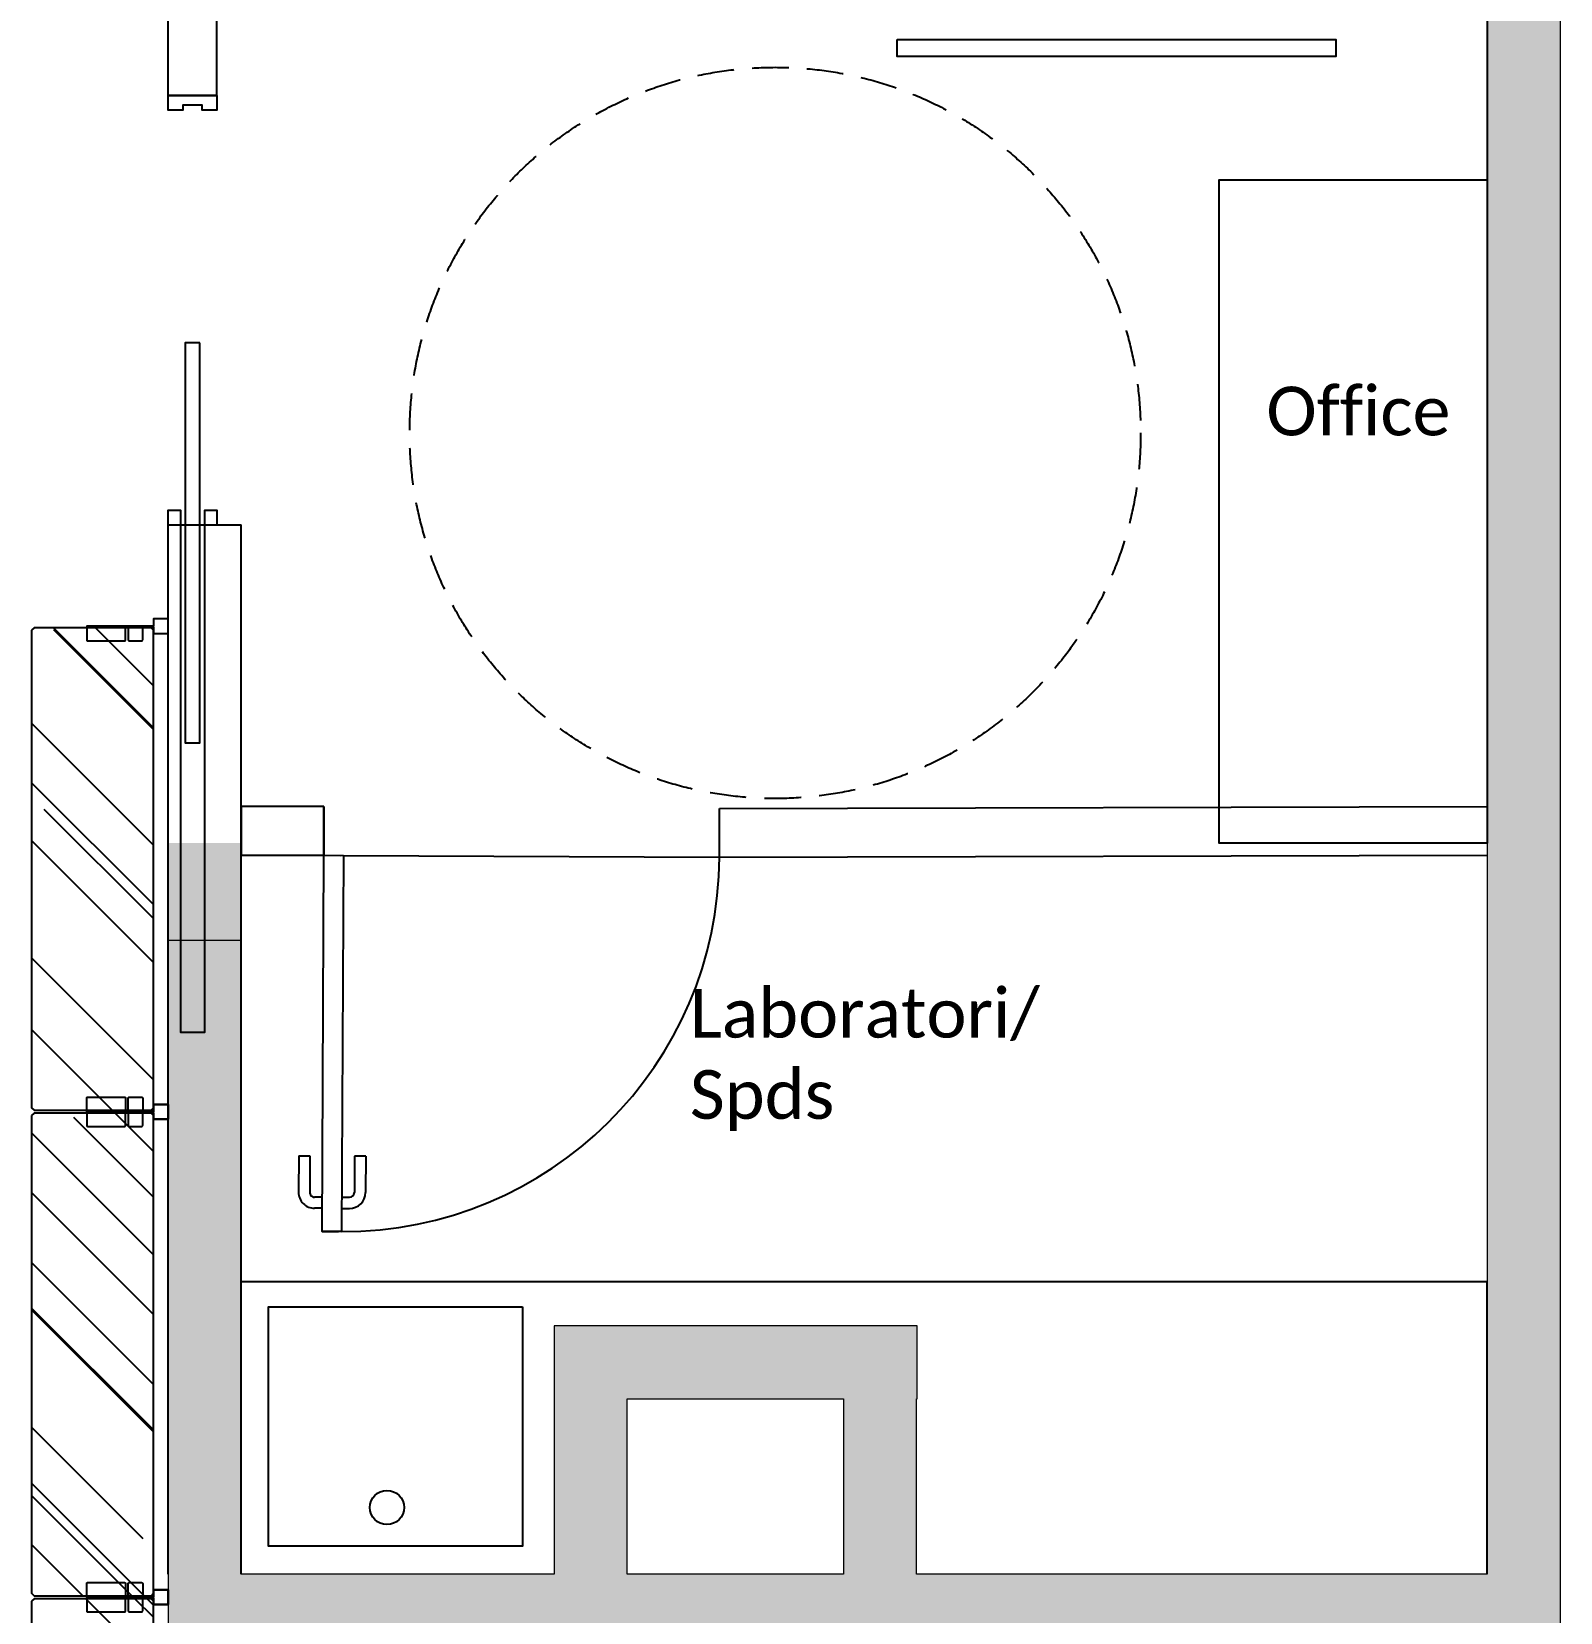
# Model space of a CAD drawing. Header units: metres. Extents: x 5207 to 27817, y 2812 to 34571.
# Drawn here: x 19227 to 22364, y 14688 to 17930 of the extents above; entities that cross this region are included whole.
import ezdxf

# ---------------------------------------------------------------- set-up
doc = ezdxf.new("R2010")
doc.units = ezdxf.units.M
doc.linetypes.add('000-BUILDING-GRID$0$BASE$0$HIDDEN', pattern=[0.375, 0.25, -0.125])
doc.linetypes.add('CONTINUA', pattern=[0])
doc.layers.add('0001 Bloques Estándar concep', color=7, linetype='Continuous', true_color=0x013e84)
doc.layers.add('3201_Baixa distribució', color=7, linetype='CONTINUA', lineweight=18)
doc.layers.add('_Co TEXTO', color=7, linetype='Continuous', lineweight=13)
for name, color, linetype in [('_Co FALSO TECHO', 252, 'Continuous'), ('_Co MUEBLE CONCEP', 5, 'Continuous'), ('_Co MUROS', 1, 'Continuous'), ('_Co PUERTAS', 70, 'Continuous'), ('_Co SOMBREADOS', 8, 'Continuous'), ('_Co TABIQUERIA', 3, 'Continuous')]:
    doc.layers.add(name, color=color, linetype=linetype)

# ---------------------------------------------------------------- blocks, each defined once
blk = doc.blocks.new('Visio Poste Visto Ancho 990 Alto 3000mm con 6 est vidrio 30x30 planta')
at = {"layer": '0001 Bloques Estándar concep', "ltscale": 10}
h = blk.add_hatch(dxfattribs=at)
h.set_pattern_fill('AR-RROOF', color=256, scale=10, angle=45, style=0)
h.set_pattern_definition([(45, (0, 54), (215.526, 574.736), [3810, -508, 1270, -254]), (45, (149.07, 382.68), (-418.48, 59.27), [762, -83.82, 1524, -190.5]), (45, (-62.86, 296.47), (813.611, 1054.282), [2032, -355.6, 1016, -254])])
h.paths.add_polyline_path([(23, -280), (1003, -280), (1008, -275), (1008, -35), (1003, -30), (23, -30), (18, -35), (18, -275)])
at = {"layer": '0001 Bloques Estándar concep', "ltscale": 50}
for points in [[(45, -89, 0.414214), (43, -87), (17, -87), (17, -82), (43, -82, 0.414214), (45, -80), (45, -54, 0.414214), (43, -52), (17, -52), (17, -30), (30, -30), (30, 0), (0, 0), (0, -30), (15, -30), (15, -167), (43, -167, 0.414214), (45, -165)], [(981, -89, -0.414214), (983, -87), (1009, -87), (1009, -82), (983, -82, -0.414214), (981, -80), (981, -54, -0.414214), (983, -52), (1009, -52), (1009, -30), (996, -30), (996, 0), (1026, 0), (1026, -30), (1011, -30), (1011, -167), (983, -167, -0.414214), (981, -165)]]:
    blk.add_lwpolyline(points, format="xyb", close=True, dxfattribs=at)
at = {"layer": '0001 Bloques Estándar concep', "ltscale": 10}
blk.add_lwpolyline([(23, -280), (1003, -280), (1008, -275), (1008, -35), (1003, -30), (23, -30), (18, -35), (18, -275)], close=True, dxfattribs=at)
blk = doc.blocks.new('*U191')
at = {"rotation": 270}
blk.add_blockref('Visio Poste Visto Ancho 990 Alto 3000mm con 6 est vidrio 30x30 planta', (335.7, 802.4), dxfattribs=at)
blk = doc.blocks.new('*U192')
at = {"layer": '_Co TABIQUERIA', "color": 0, "linetype": 'ByBlock', "lineweight": -2, "transparency": 16777216}
for p in [(0, 3984), (0, 2988), (0, 1992), (0, 996), (0, 0)]:
    blk.add_blockref('*U191', p, dxfattribs=at)
blk = doc.blocks.new('*U201')
at = {"layer": '_Co PUERTAS'}
for p, q in [((621, 48.7), (695.6, 48.7)), ((621, 48.7), (621, 25.8)), ((621, 25.8), (695.6, 25.8)), ((705.6, 0), (705.6, 15.8)), ((728.5, 0), (728.5, 15.8)), ((4.2, -40), (4.2, -6.6)), ((4.2, -6.6), (4.2, -6.6)), ((4.2, -6.6), (4.2, -6.6)), ((775.9, -40), (775.9, -6.6)), ((705.6, -40), (705.6, -55.8)), ((728.5, -40), (728.5, -55.8)), ((621, -65.8), (695.6, -65.8)), ((621, -88.7), (621, -65.8)), ((621, -88.7), (695.6, -88.7))]:
    blk.add_line(p, q, dxfattribs=at)
blk.add_lwpolyline([(4.2, 0), (775.9, 0), (775.9, -40), (4.2, -40)], close=True, dxfattribs=at)
for centre, radius, start, end in [((695.6, 15.8), 32.9, 0, 90), ((695.6, 15.8), 10, 0, 90), ((695.6, -55.8), 10, 270, 0), ((695.6, -55.8), 32.9, 270, 0)]:
    blk.add_arc(centre, radius, start, end, dxfattribs=at)
at = {"layer": '_Co SOMBREADOS'}
blk.add_line((4.2, 0), (4.2, 771.6), dxfattribs=at)
blk.add_arc((4.2, 0), 771.6, 0, 90, dxfattribs=at)

msp = doc.modelspace()

# ---------------------------------------------------------------- hatches: boundary and pattern name
at = {"layer": '3201_Baixa distribució', "linetype": 'CONTINUA', "lineweight": 15, "true_color": 0xababab, "transparency": 33554687}
for points in [[(22364.4, 11388.4), (22364.4, 20084.1), (22214.4, 20084.1), (22214.4, 11388.4)], [(19507.3, 16265.8), (19507.3, 11649.4), (19657.3, 11649.4), (19657.3, 16265.8)], [(21044.2, 15275.8), (20299.3, 15275.8), (20299.3, 15125.7), (21044.2, 15125.7)], [(20449.3, 14765.8), (20449.3, 15125.7), (20299.3, 15125.7), (20299.3, 14765.8)], [(21043.3, 14765.8), (21043.3, 15125.7), (20893.3, 15125.7), (20893.3, 14765.8)], [(22214.4, 14765.8), (19657.3, 14765.8), (19657.3, 14615.8), (22214.4, 14615.8)]]:
    msp.add_hatch(color=253, dxfattribs=at).paths.add_polyline_path(points)

# ---------------------------------------------------------------- linework, layer by layer
at = {"layer": '3201_Baixa distribució', "color": 42, "linetype": 'CONTINUA', "lineweight": 18, "true_color": 0xc89632, "transparency": 33554687}
for p, q in [((22364.4, 11388.4), (22364.4, 20084.1)), ((22214.4, 16315.8), (22214.4, 14765.8)), ((19507.3, 16265.8), (19507.3, 11649.4)), ((19657.3, 14765.8), (19657.3, 16115.8)), ((19657.3, 16065.8), (19507.3, 16065.8)), ((21044.2, 15275.8), (20299.3, 15275.8)), ((20299.3, 15275.8), (20299.3, 15125.7)), ((21044.2, 15125.7), (21044.2, 15275.8)), ((20299.3, 15125.7), (20299.3, 14765.8)), ((20449.3, 14765.8), (20449.3, 15125.7)), ((20449.3, 15125.7), (20893.3, 15125.7)), ((20893.3, 15125.7), (20893.3, 14765.8)), ((21043.3, 14765.8), (21043.3, 15125.7)), ((21043.3, 15125.7), (21044.2, 15125.7)), ((20299.3, 14765.8), (19657.3, 14765.8)), ((20893.3, 14765.8), (20449.3, 14765.8)), ((22214.4, 14765.8), (21043.3, 14765.8))]:
    msp.add_line(p, q, dxfattribs=at)
at = {"layer": '_Co FALSO TECHO', "linetype": '000-BUILDING-GRID$0$BASE$0$HIDDEN', "ltscale": 300}
msp.add_circle((20753.1, 17107.2), 750, dxfattribs=at)
at = {"layer": '_Co MUEBLE CONCEP'}
msp.add_line((22214.4, 19884.1), (22214.4, 16265.8), dxfattribs=at)
for points in [[(22214.4, 16265.8), (21664.4, 16265.8), (21664.4, 17626.2), (22214.4, 17626.2)], [(22214.4, 14765.8), (22214.4, 15365.8), (19657.3, 15365.8)]]:
    msp.add_lwpolyline(points, dxfattribs=at)
msp.add_lwpolyline([(20234.5, 15314.6), (20234.5, 14823.3), (19713.3, 14823.3), (19713.3, 15314.6)], close=True, dxfattribs=at)
msp.add_circle((19956.4, 14902.8), 35.1, dxfattribs=at)
at = {"layer": '_Co MUROS'}
for points in [[(19507.5, 16918.5), (19533, 16918.5)], [(19582.9, 16918.5), (19607.3, 16918.5)]]:
    msp.add_lwpolyline(points, dxfattribs=at)
at = {"layer": '_Co PUERTAS'}
msp.add_lwpolyline([(21003.4, 17914.4), (21903.4, 17914.4), (21903.4, 17879.4), (21003.4, 17879.4)], close=True, dxfattribs=at)
msp.add_lwpolyline([(19572.5, 17291.8), (19542.3, 17291.8), (19542.3, 16471.4), (19572.5, 16471.4), (19572.5, 17291.8)], dxfattribs=at)
at = {"layer": '_Co TABIQUERIA'}
for points in [[(19507.5, 17799.2), (19507.3, 19908.8)], [(19607.3, 17799.2), (19607.3, 19829.7)], [(19607.3, 17799.2), (19507.3, 17799.2)], [(19507.5, 17799.2), (19607.3, 17799.2), (19607.3, 17769.1), (19577.1, 17769.1), (19577.1, 17779.5), (19537.7, 17779.5), (19537.7, 17769.1), (19507.3, 17769.1), (19507.3, 17799.2)], [(19607.3, 17799.2), (19507.5, 17799.2)], [(19507.3, 16918.5), (19507.3, 16948.7), (19533, 16948.7), (19533, 16918.5)], [(19582.9, 16918.5), (19582.9, 16948.7), (19607.3, 16948.7), (19607.3, 16918.5)], [(19507.3, 14765.8), (19507.3, 16918.5), (19657.3, 16918.5)], [(19533, 16918.5), (19533, 15877.7), (19582.9, 15877.7), (19582.9, 16918.5)], [(19657.3, 14765.8), (19657.3, 16918.5)], [(19827.2, 16340.8), (19827.2, 16240.8)], [(20638.9, 16336.9), (22214.4, 16340.8)], [(20638.9, 16236.9), (20638.9, 16336.9)], [(20638.9, 16236.9), (22214.4, 16240.8)]]:
    msp.add_lwpolyline(points, dxfattribs=at)
msp.add_lwpolyline([(19827.2, 16340.8), (19657.3, 16340.8), (19657.3, 16240.8), (19827.2, 16240.8)], close=True, dxfattribs=at)

# ---------------------------------------------------------------- block references
at = {"layer": '_Co PUERTAS', "rotation": 269.7200411652328}
msp.add_blockref('*U201', (19867.2, 16244.8), dxfattribs=at)
at = {"layer": '_Co TABIQUERIA'}
msp.add_blockref('*U192', (19171.6, 11939.3), dxfattribs=at)

# ---------------------------------------------------------------- texts
at = {"layer": '_Co TEXTO', "char_height": 100, "attachment_point": 1}
for s, insert in [('{\\fCalibri|b0|i0|c0|p34;Office}', (21761.1, 17202.1)), ('{\\fCalibri|b0|i0|c0|p34;Laboratori/\\PSpds}', (20578.1, 15966.7))]:
    msp.add_mtext_dynamic_manual_height_columns(s, width=901.204, gutter_width=12.5, heights=[0], dxfattribs=dict(at, insert=insert))

doc.saveas('drawing.dxf')
